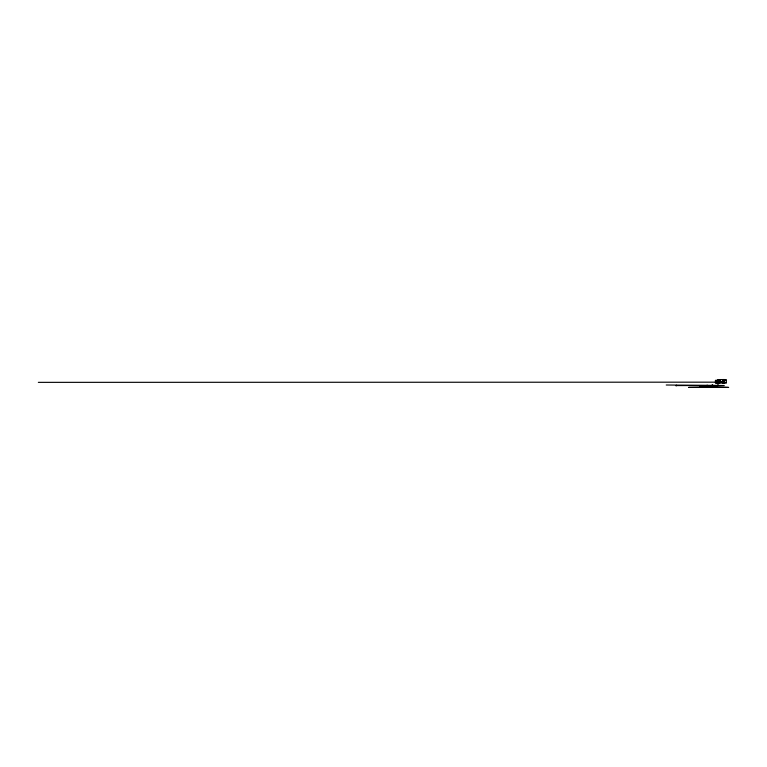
<?xml version="1.0" encoding="UTF-8"?>
<svg xmlns="http://www.w3.org/2000/svg" width="767" height="767" viewBox="0 0 767 767"><rect width="100%" height="100%" fill="white"/><g stroke="black" fill="none" stroke-linecap="round" stroke-linejoin="round"><path stroke-width="1.15" d="M706.858 386.856L706.024 386.769L708.727 386.846M715.764 382.666L715.764 380.844L716.618 380.844L716.618 382.666L715.851 382.685L715.764 380.844M716.531 382.666L716.618 380.844L716.618 382.666L716.071 381.707L716.618 380.844L716.599 381.611L715.841 380.844L715.841 382.666L716.599 381.611M722.782 379.56L724.221 380.068L724.422 383.059L718.056 383.059L718.056 379.588L724.451 379.56L724.422 383.059L722.754 383.059L722.782 379.56L724.451 379.56L724.422 383.059M676.091 385.964L676.408 385.178M712.687 385.111L712.677 385.897L712.044 385.897L711.977 385.111L712.687 385.111L712.044 385.897M726.33 382.771L726.378 380.048L722.993 380.087L722.974 382.81L726.33 382.771L725.151 382.8M718.085 385.475L717.854 382.695M706.628 385.926L707.145 385.149M724.278 382.033L724.384 381.046L724.326 382.167M716.138 382.455L716.1 381.995M715.841 382.666L716.138 382.119M724.249 381.132L724.259 382.273M704.585 387.44L705.678 386.865L717.413 386.836L728.65 387.431L688.661 387.431L717.413 386.836M716.263 380.873L716.081 381.563M724.451 379.56L722.993 380.087L724.221 380.068M725.198 380.068L726.378 380.048M715.448 380.432L717.001 380.422L717.011 382.675L715.448 382.685L715.448 380.432L719.657 380.422L719.667 382.675L718.046 382.685M718.104 380.432L719.657 380.422M704.605 386.856L708.497 386.846M724.24 381.698L724.642 381.698M719.072 381.726L724.384 381.698M708.842 386.846L712.974 386.836M712.744 386.836L704.327 386.856L707.222 386.836M717.059 382.685L718.794 382.675M676.245 385.571L717.778 385.513M705.717 386.856L707.116 386.846M718.056 379.588L719.734 379.588L719.743 381.707M38.35 382.359L724.201 382.167M715.448 382.685L719.667 382.675M711.46 386.836L713.032 386.836M706.024 386.769L707.5 386.769M699.868 386.865L705.678 386.865M706.004 386.856L707.289 386.846M708.612 386.846L709.906 386.846M710.232 386.827L712.553 387.431M710.069 386.827L711.345 386.836M666.235 385.005L724.259 385.523M716.1 381.42L715.841 380.844L716.186 381.199M716.531 382.119L716.618 382.666L716.57 381.995M719.599 380.422L719.599 382.675M719.734 379.588L719.734 383.059M724.201 382.791L722.974 382.81L724.201 382.791"/></g></svg>
